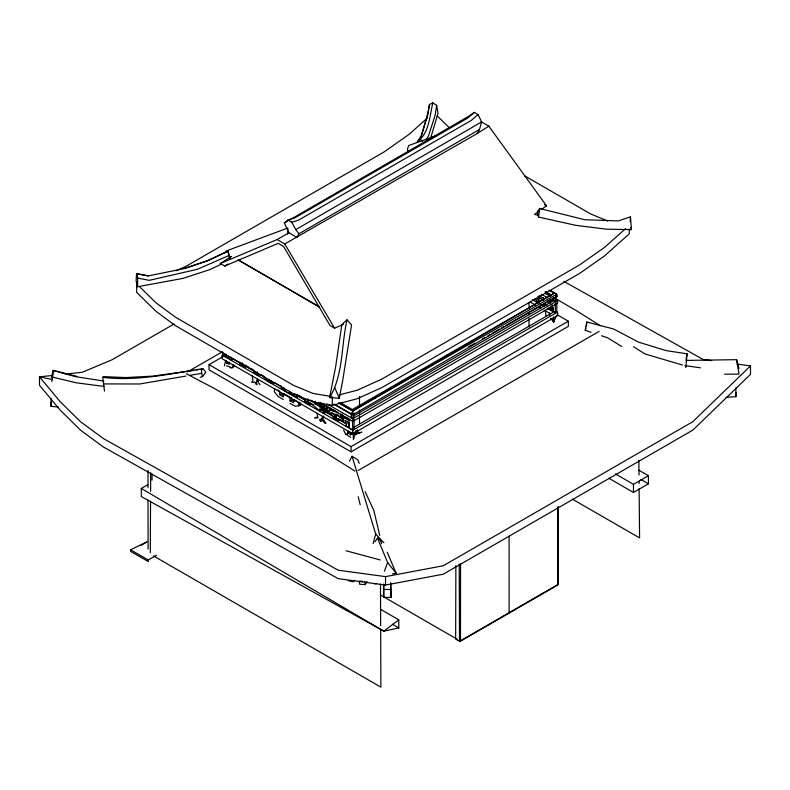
<?xml version="1.0" encoding="UTF-8"?>
<svg xmlns="http://www.w3.org/2000/svg" width="790" height="790" viewBox="0 0 790 790"><rect width="100%" height="100%" fill="white"/><g stroke="black" fill="none" stroke-linecap="round" stroke-linejoin="round"><path stroke-width="1.19" d="M58.42 406.988L51.093 406.366L51.093 402.14M147.71 484.744L141.301 488.437L141.301 496.545L383.841 631.17L398.792 627.941L398.792 619.834L380.622 609.347M223.086 352.676L223.086 355.085L224.676 356.004L224.676 353.594M239.864 362.087L239.864 364.812L242.589 365.543L242.036 362.6M455.87 565.571L455.652 639.13L459.494 641.352L558.066 584.432L557.789 507.239M459.217 564.149L459.494 641.352M460.54 563.981L460.501 641.174L558.165 584.788L558.214 506.37M529.014 326.932L529.014 318.34M529.014 314.657L529.014 312.198M529.014 308.515L529.014 302.373M552.319 306.322L551.766 309.897L549.04 309.176L549.04 307.359M608.902 478.256L633.481 492.447L648.422 483.816L648.422 475.708L638.804 470.159M726.109 397.38L735.875 396.669L735.875 392.442M136.68 283.896L136.68 292.399L156.005 311.309L175.321 325.608L293.613 393.904L312.939 401.913L332.264 405.319L332.294 396.689M150.288 552.832L150.554 501.146M150.604 491.301L150.702 472.845M354.029 438.559L354.048 436.584L356.132 433.68M151.986 480.211L152.095 474.049M287.688 234.146L287.846 228.004L226.049 251.023M51.409 377.679L53.127 370.312L76.877 376.386M148.352 275.838L136.512 273.656L136.137 280.993L137.598 286.731L182.964 278.396L209.696 269.657L221.625 264.018M290.009 403.413L295.48 406.356L300.476 405.221L300.615 402.841M229.347 362.166L229.228 364.269L226.473 362.975L226.325 360.526M390.665 583.316L391.03 597.418L383.713 597.418L383.999 584.551M630.173 221.753L630.469 216.904L618.264 220.904L584.817 219.739L539.817 208.55L537.309 211.503M298.748 406.06L299.025 402.525L293.742 399.473L293.525 402.633L290.009 400.876L290.009 397.202L283.324 393.341L283.324 397.015L279.788 394.684L279.541 391.287L277.725 389.865M586.437 326.24L586.782 322.014L613.514 328.956L638.626 342.179L666.237 350.622L687.073 353.792L685.779 367.636M351.086 417.594L351.58 412.775L352.113 418.552M353.683 418.088L354.177 413.269M552.753 301.158L553.01 298.748M555.35 301.652L555.972 295.638L554.738 301.128M556.812 302.373L556.812 312.02L555.34 312.87L552.931 310.628L553.296 307.537M51.804 381.6L53.69 370.629L53.127 370.312M341.873 324.334L335.72 366.254L329.627 397.607L339.275 398.298L342.524 381.6L351.56 325.006L347.017 319.861L342.732 323.584M347.017 319.861C341.063 345.507 343.64 374.371 329.627 397.607M630.469 216.904L631.467 229.604L606.513 229.189L575.811 225.338L538.504 217.072L539.817 208.55M294.759 393.41L294.759 396.501L297.435 397.202L296.694 394.901L304.96 399.671L304.96 402.396L307.685 403.117L308.238 399.552M338.298 415.125L336.066 414.167L336.066 420.359L338.001 418.749L346.267 423.519L346.267 426.245L348.992 426.965L349.545 423.401M432.821 102.838C429.721 116.031 429.118 133.48 417.199 141.933L421.356 135.544L427.834 114.639L429.474 104.547L432.821 102.838L436.653 105.386L437.996 113.296L430.728 137.855M436.653 105.386L435.093 115.32L428.516 135.86L426.156 139.751M242.797 363.41L242.797 366.511L245.473 367.202L245.838 365.089M297.435 397.202L297.8 395.089M274.811 388.71L274.278 391.662L277.873 396.225L283.324 399.552M686.066 359.361L687.073 353.792M429.474 104.547L428.032 112.299L421.11 137.006M591.078 332.274L585.242 330.339L586.782 322.014M224.429 365.879L225.673 360.299M354.058 413.17L352.824 421.465L319.851 402.515M373.137 543.5L375.685 534.02L352.054 456.225L349.516 461.093M343.591 324.265L334.575 328.186L329.993 325.49L283.571 246.46L278.189 243.359L224.804 266.032L220.242 263.554L277.102 239.548L284.775 243.972L477.219 133.51L479.51 129.511L481.633 121.887L478.059 114.58L474.247 112.377L470.406 115.291L289.634 219.926M355.658 431.202L354.74 434.451L361.672 432.199L354.74 434.451L353.861 432.811M257.096 384.513L256.424 382.469L257.412 379.131M585.242 330.339L585.844 328.285M384.454 571.2L387.594 562.48L377.511 538.069L374.964 541.802M356.29 430.55L354.74 434.451L358.245 432.9L358.986 433.276M233.652 364.457L232.27 367.765L230.068 367.844M550.808 318.34L553.75 321.965L556.614 315.2M324.167 410.76L325.638 412.637L323.189 412.923L324.167 410.76L332.422 415.53L334.417 419.401L335.888 418.552L335.888 414.217L334.417 415.066L334.417 419.401L333.686 417.515L329.667 413.308M256.424 382.469L257.915 379.457L258.626 382.883L260.009 384.71M318.963 403.937L321.55 405.942L321.55 410.277L320.078 411.126L320.078 406.791L315.852 404.342L316.543 403.048L314.45 401.834M479.51 129.511L298.897 233.791L296.931 237.425L288.933 232.783L284.311 223.007L287.876 219.976L294.739 217.931L467.384 118.263L474.247 112.377M362.531 581.272L359.124 581.075L359.717 584.274L365.345 584.6L367.044 581.46M251.645 382.37L252.948 380.276L252.217 375.813M347.738 430.678L347.946 433.009L350.681 434.806L352.409 432.071M325.174 423.45L321.155 419.125L322.656 418.562L323.851 416.794M224.676 356.004L225.654 354.621M200.176 377.294L202.556 376.662L205.765 372.179L203.336 369.049L201.489 368.841C168.872 374.193 135.949 381.402 102.74 377.373L104.478 391.198M321.155 419.125L323.515 415.994M356.28 432.565L354.74 434.451L354.354 432.337M312.573 401.211L315.852 404.342L318.094 403.265L315.852 404.342L313.571 402.179M102.74 377.373L103.421 376.613L125.541 377.571L153.003 376.109L193.748 370.392M258.419 373.354L257.125 374.786L260.335 375.171M272.264 381.343L270.97 382.775L274.179 383.16M350.681 434.806L351.728 433.72L349.358 431.873L347.946 433.009L349.674 432.367L351.728 433.72M737.149 364.101L750.5 365.918L692.781 421.712L443.249 565.778L385.53 576.631L338.199 570.212L103.401 438.559L80.531 421.742L59.981 401.458L39.5 376.85L52.259 375.497M354.799 580.206L353.071 581.865L348.242 580.709M427.262 118.145L408.924 134.468L384.177 151.897L186.173 266.21L176.052 270.772M625.601 228.616L604.518 247.389L579.761 264.818L381.768 379.131L357.021 390.28L339.354 394.852M478.059 114.58L471.196 120.465L298.561 220.133L291.698 222.178L287.876 219.976M398.792 619.834L383.841 631.17L141.301 488.437M538.513 211.542L534.504 214.406L538.02 215.245M541.515 209.399L546.522 205.825L488.842 126.163L481.169 121.729M224.804 266.032L227.856 264.008M220.242 263.554L231.431 256.414L229.199 257.422M477.219 133.51L488.842 126.163M234.719 366.224L232.27 367.765L226.562 365.78M290.009 400.876L291.589 399.947L294.216 401.251M338.762 403.078L352.745 410.948L554.333 293.1L556.812 294.196L557.157 296.22L352.834 414.75L334.684 404.302M284.311 223.007L287.501 221.161M291.698 222.178L295.786 229.623L481.633 121.887M174.007 324.009L112.18 359.707L82.259 372.288L65.313 374.104M187.408 371.962L222.592 351.649M557.661 315.022L568.336 321.184L568.336 326.389L351.056 451.841L209.054 369.858L209.054 364.654L222.899 356.655M229.663 356.863L229.663 358.927L231.608 360.043L233.08 359.193M253.738 371.972L254.982 373.542L256.464 372.692L253.738 371.972L252.998 369.671L250.934 368.476M258.606 373.927L257.125 374.786L257.125 371.685M267.543 380.543L269.321 381.817L270.792 380.968L267.543 380.543L261.609 375.013M272.441 381.925L270.97 382.775L270.97 380.711M284.331 388.246L284.331 390.546L285.802 389.697M279.788 394.684L281.359 393.776L284.015 395.514M284.331 390.546L289.614 393.598L291.085 392.749M304.96 402.396L306.431 401.547M309.364 403.236L307.883 404.085L307.883 398.93M320.078 406.791L321.55 405.942M316.622 403.443L326.389 409.072L327.86 408.223L327.86 405.922M537.19 302.333L538.662 301.484L538.662 297.149L537.19 297.998L537.19 302.333L535.195 298.462M550.097 290.631L554.333 293.1L352.37 409.526L340.648 402.811M334.417 415.066L330.961 412.39L340.717 417.347L342.198 416.498L342.198 414.197M344.805 416.37L344.805 418.108L346.277 417.258L349.97 419.816M353.95 415.787L552.921 300.911L549.731 299.064M352.824 421.465L557.621 303.222L557.621 300.516L352.824 418.749L327.297 404.085M354.038 419.441L354.038 429.089L352.567 429.938L349.417 428.121L349.417 422.374L344.805 420.606L348.252 423.055L349.733 422.206M549.04 309.176L550.512 308.327M140.798 545.446L146.95 541.9L130.557 549.781L130.557 551.351L148.244 561.542L148.244 559.972L156.42 555.251M353.12 427.755L553.602 312.01L547.223 308.327M352.824 430.244L557.621 312.01L557.621 315.566L352.824 433.809L221.99 358.64L221.99 355.075L352.824 430.244L352.824 433.809M209.054 364.654L351.056 446.636L568.336 321.184M358.127 470.524L599.106 331.395M615.311 473.852L633.471 484.339L648.422 475.708M277.102 239.548L288.933 232.783M338.89 402.88L352.745 410.948L556.812 294.196L550.433 290.513M468.638 346.82L475.037 343.156M482.493 338.89L484.625 337.666M487.825 335.839L489.958 334.614M492.091 333.4L499.547 329.124M501.68 327.909L503.813 326.685M505.946 325.47L553.909 298.008M555.706 297.01L557.157 296.22M229.831 257.678L228.024 251.121L207.721 260.779L184.425 268.541L148.066 275.957L136.512 273.656M228.024 251.121L207.385 260.72L184.218 268.521M227.816 251.092L228.982 255.486L197.431 269.281L149.231 280.361L137.588 278.05L137.134 273.616M252.84 382.627L254.676 381.837L256.394 384.7M437.532 135.208L408.637 145.548L407.452 149.261L408.213 152.144M332.264 405.319L357.021 398.782L381.768 387.633L579.761 273.32L604.518 255.891L629.265 233.85L629.265 228.991M52.476 379.565L39.5 376.85L39.5 385.283L59.981 409.892L80.531 430.175L103.401 446.992L338.199 578.645L385.53 585.064L443.249 574.212L692.781 430.145L750.5 374.351L750.5 365.918M185.897 376.07L139.781 383.979L103.451 383.92M189.531 375.438L201.667 373.354L201.489 368.841M392.521 573.905L396.136 573.283L387.179 552.161M374.49 583.869L376.751 583.484M315.398 417.495L317.61 417.169M196.147 370.056L198.537 369.72M200.936 369.384L203.336 369.049M323.189 412.923L322.221 406.178L324.167 407.304L324.167 409.151L329.835 410.879M298.59 405.27L300.476 405.221M314.489 418.058L318.005 417.969L316.958 413.249M686.026 360.408L736.557 359.677L739.006 368.476M724.578 374.203L739.045 374.124L736.557 359.677M383.713 589.468L391.03 589.468M343.551 430.037L345.585 434.026L347.462 434.144M226.473 362.975L229.426 363.331M311.092 404.47L307.883 404.085L309.828 402.485L320.078 411.126M336.066 420.359L339.266 420.744M318.301 409.852L321.55 410.277M104.339 386.478L76.442 382.824L52.812 377.185M711.662 360.645L703.169 359.499L563.793 281.349M684.89 365.572L700.404 367.814M103.915 381.066L75.712 376.702L53.69 370.629M331.089 396.481L312.939 393.41L293.613 385.401L175.321 317.106L156.005 302.807L139.307 286.474M228.774 357.564L226.049 356.843L226.049 354.118M293.87 395.148L291.145 394.427L291.145 392.61M345.981 550.739L380.148 559.932M682.52 365.049L645.025 353.969L633.58 346.731M550.62 301.948L547.569 301.039L550.344 303.281M337.952 412.331L330.961 410.119L330.961 408.381L329.4 407.482L329.4 412.173L324.167 409.151M601.575 335.77L607.411 337.715L621.799 346.534M335.128 411.768L330.961 410.119L332.432 409.269L335.404 410.978M296.694 394.901L301.029 396.639M338.001 418.749L340.174 419.618M607.668 221.003L590.614 213.932L524.54 175.785M309.996 399.918L313.255 401.488M186.341 373.749L214.169 388.374L327.356 453.727L354.967 471.117M549.011 290.049L554.333 293.1M545.268 291.638L551.687 295.312M545.347 291.875L550.699 294.947M333.706 404.154L351.817 414.562M228.438 356.122L230.571 357.347M232.704 358.571L240.16 362.857M245.493 365.918L254.015 370.816M261.48 375.102L264.67 376.939M274.258 382.449L281.724 386.735M297.702 395.918L305.167 400.204M311.556 403.878L313.689 405.102M321.145 409.388L323.278 410.612M325.411 411.837L331.81 415.51M340.332 420.408L346.721 424.082M545.505 292.804L550.798 295.865M555.044 298.314L576.236 310.559L600.41 325.776M544.883 293.159L550.196 296.22M555.498 299.291L557.621 300.516M541.229 294.156L547.598 297.84M539.096 295.648L544.409 298.709M547.598 300.556L550.788 302.392M537.635 296.902L543.49 300.279L543.49 297.978M543.875 303.469L546.976 305.256M543.826 304.041L545.949 305.266M532.342 299.736L537.664 302.797M540.844 304.644L544.034 306.481M530.218 302.066L535.531 305.137M538.721 306.974L540.844 308.209M544.034 310.045L550.413 313.729M640.947 479.5L648.422 483.816M572.315 499.102L639.574 537.921L639.12 488.595M322.053 403.275L324.028 404.411M317.61 402.406L324.542 406.406M344.805 418.108L349.417 420.774M340.529 416.893L343.67 418.71M246.806 366.096L248.87 367.281M380.592 595.038L457.301 639.327M392.383 624.238L398.792 627.941M153.487 555.913L380.899 687.162L380.671 629.482M130.557 549.781L148.244 559.972M319.229 306.747L238.136 259.861L319.743 307.31M544.508 204.64L546.522 205.825M545.475 291.787L550.758 294.907M352.054 456.225L357.998 460.047L359.183 463.463M345.585 434.026L350.681 437.344M420.596 139.721L422.492 141.193M377.511 538.069L381.106 541.16M321.362 421.218L319.683 419.668L320.829 421.495M324.167 407.304L327.337 410.711M437.196 115.863L449.49 127.891M542.72 299.736L538.839 297.099L538.839 303.281M339.127 415.965L343.245 420.162L343.245 415.481M340.233 417.061L343.245 420.162M325.638 409.101L327.248 410.78M375.685 534.02L383.861 542.73M387.594 562.48L396.136 573.283M550.995 318.321L553.75 321.965L553.119 317.797M295.786 229.623L298.897 233.791M322.656 418.562L325.924 423.163M284.775 243.972L334.575 328.186M365.178 491.696L373.858 510.528L379.763 535.472M334.753 387.633L339.275 398.298M552.358 318.37L553.75 321.965M244.732 364.901L245.473 367.202M228.982 255.486L229.979 258.814M322.221 406.178L323.396 410.445M357.366 429.671L358.245 432.9M201.667 373.354L202.556 376.662M630.894 227.431L631.467 229.604M358.186 496.722L360.21 504.771M537.546 212.619L538.504 217.072M380.879 540.222L381.55 543.718M551.025 305.987L551.766 309.897M348.252 423.055L348.992 426.965M306.945 399.207L307.685 403.117M283.531 387.436L283.896 389.391L281.181 388.67L281.181 385.935M364.802 581.41L365.345 584.6M315.378 401.261L315.852 404.342M552.19 304.772L552.931 310.628M545.367 310.776L545.979 315.714M553.365 297.494L553.681 300.96M353.13 433.256L353.397 439.586M549.445 313.126L549.563 315.378M352.745 410.948L352.834 414.75M390.704 582.823L391.03 597.418M383.407 584.037L383.713 597.418M638.853 460.224L638.992 475.027M639.051 481.189L639.071 483.658M380.484 584.087L380.652 625.808M148.006 470.652L148.016 487.795M148.026 500.05L148.076 549.05M137.588 278.05L137.598 286.731M735.875 387.9L735.875 396.669M633.471 484.339L633.481 492.447M555.34 303.222L555.34 312.87M553.75 316.721L553.75 321.698M509.115 536.351L509.106 612.704M385.53 576.631L385.53 585.064M359.509 396.56L359.509 406.376M359.509 410.059L359.509 413.743M359.509 416.202L359.509 423.568M352.567 420.3L352.567 429.938M351.056 446.636L351.056 451.841M340.717 413.901L340.717 417.347M326.389 405.625L326.389 409.072M291.589 397.498L291.589 399.947M289.614 391.188L289.614 393.598M269.321 379.654L269.321 381.817M254.982 371.379L254.982 373.542M231.608 357.317L231.608 360.043M51.093 398.417L51.093 406.366"/></g></svg>
